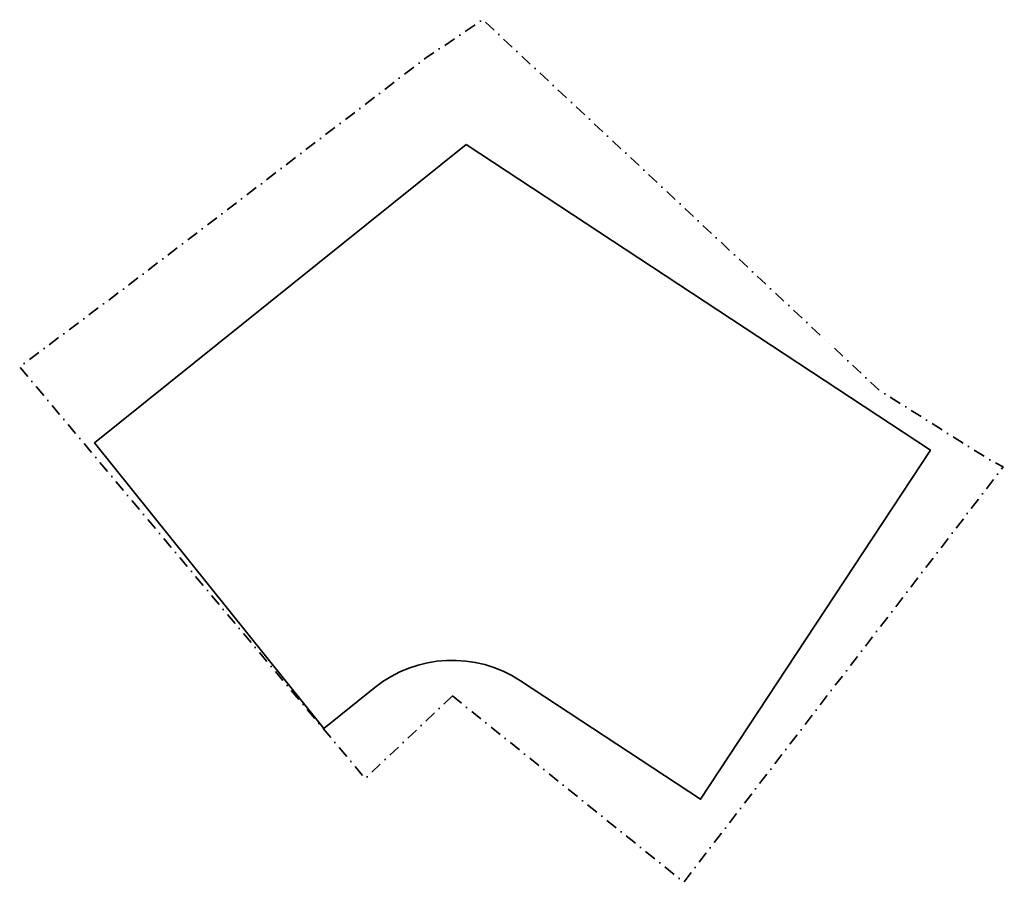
# Model space of a CAD drawing. Header units: millimetres. Extents: x 215163 to 268326, y -21978 to 24665.
import ezdxf

# ---------------------------------------------------------------- set-up
doc = ezdxf.new("R2010")
doc.units = ezdxf.units.MM
doc.header["$MEASUREMENT"] = 0
doc.linetypes.add('Dot & Dashed', pattern=[1340.555525, 635, -352.777778, 0, -352.777747])
doc.layers.add('A - Parcelat gjeodezike_Pen_No__8', color=7, linetype='Continuous', lineweight=35, true_color=0xa80f02)
doc.layers.add('A - Pllaka meskatit_Pen_No__22', color=8, linetype='Continuous', lineweight=35)

msp = doc.modelspace()

# ---------------------------------------------------------------- linework, layer by layer
at = {"layer": 'A - Parcelat gjeodezike_Pen_No__8', "color": 14, "linetype": 'Dot & Dashed', "lineweight": 35, "true_color": 0xa80f02, "flags": 128}
for points in [[(238550, -11901), (233836, -16362), (215163, 5889), (220953, 10238), (237095, 22577), (240198, 24665), (258687, 7373)], [(238550, -11901), (250802, -21763), (251052, -21978), (268326, 490), (267545, 896), (261635, 4616), (258687, 7373)]]:
    msp.add_lwpolyline(points, dxfattribs=at)
at = {"layer": 'A - Pllaka meskatit_Pen_No__22', "color": 8, "linetype": 'Continuous', "lineweight": 35}
msp.add_lwpolyline([(239297, 17915), (219203, 1778), (231601, -13660), (234353, -11450, -0.325552), (242233, -11078), (251960, -17483), (264389, 1392)], format="xyb", close=True, dxfattribs=at)

doc.saveas('drawing.dxf')
